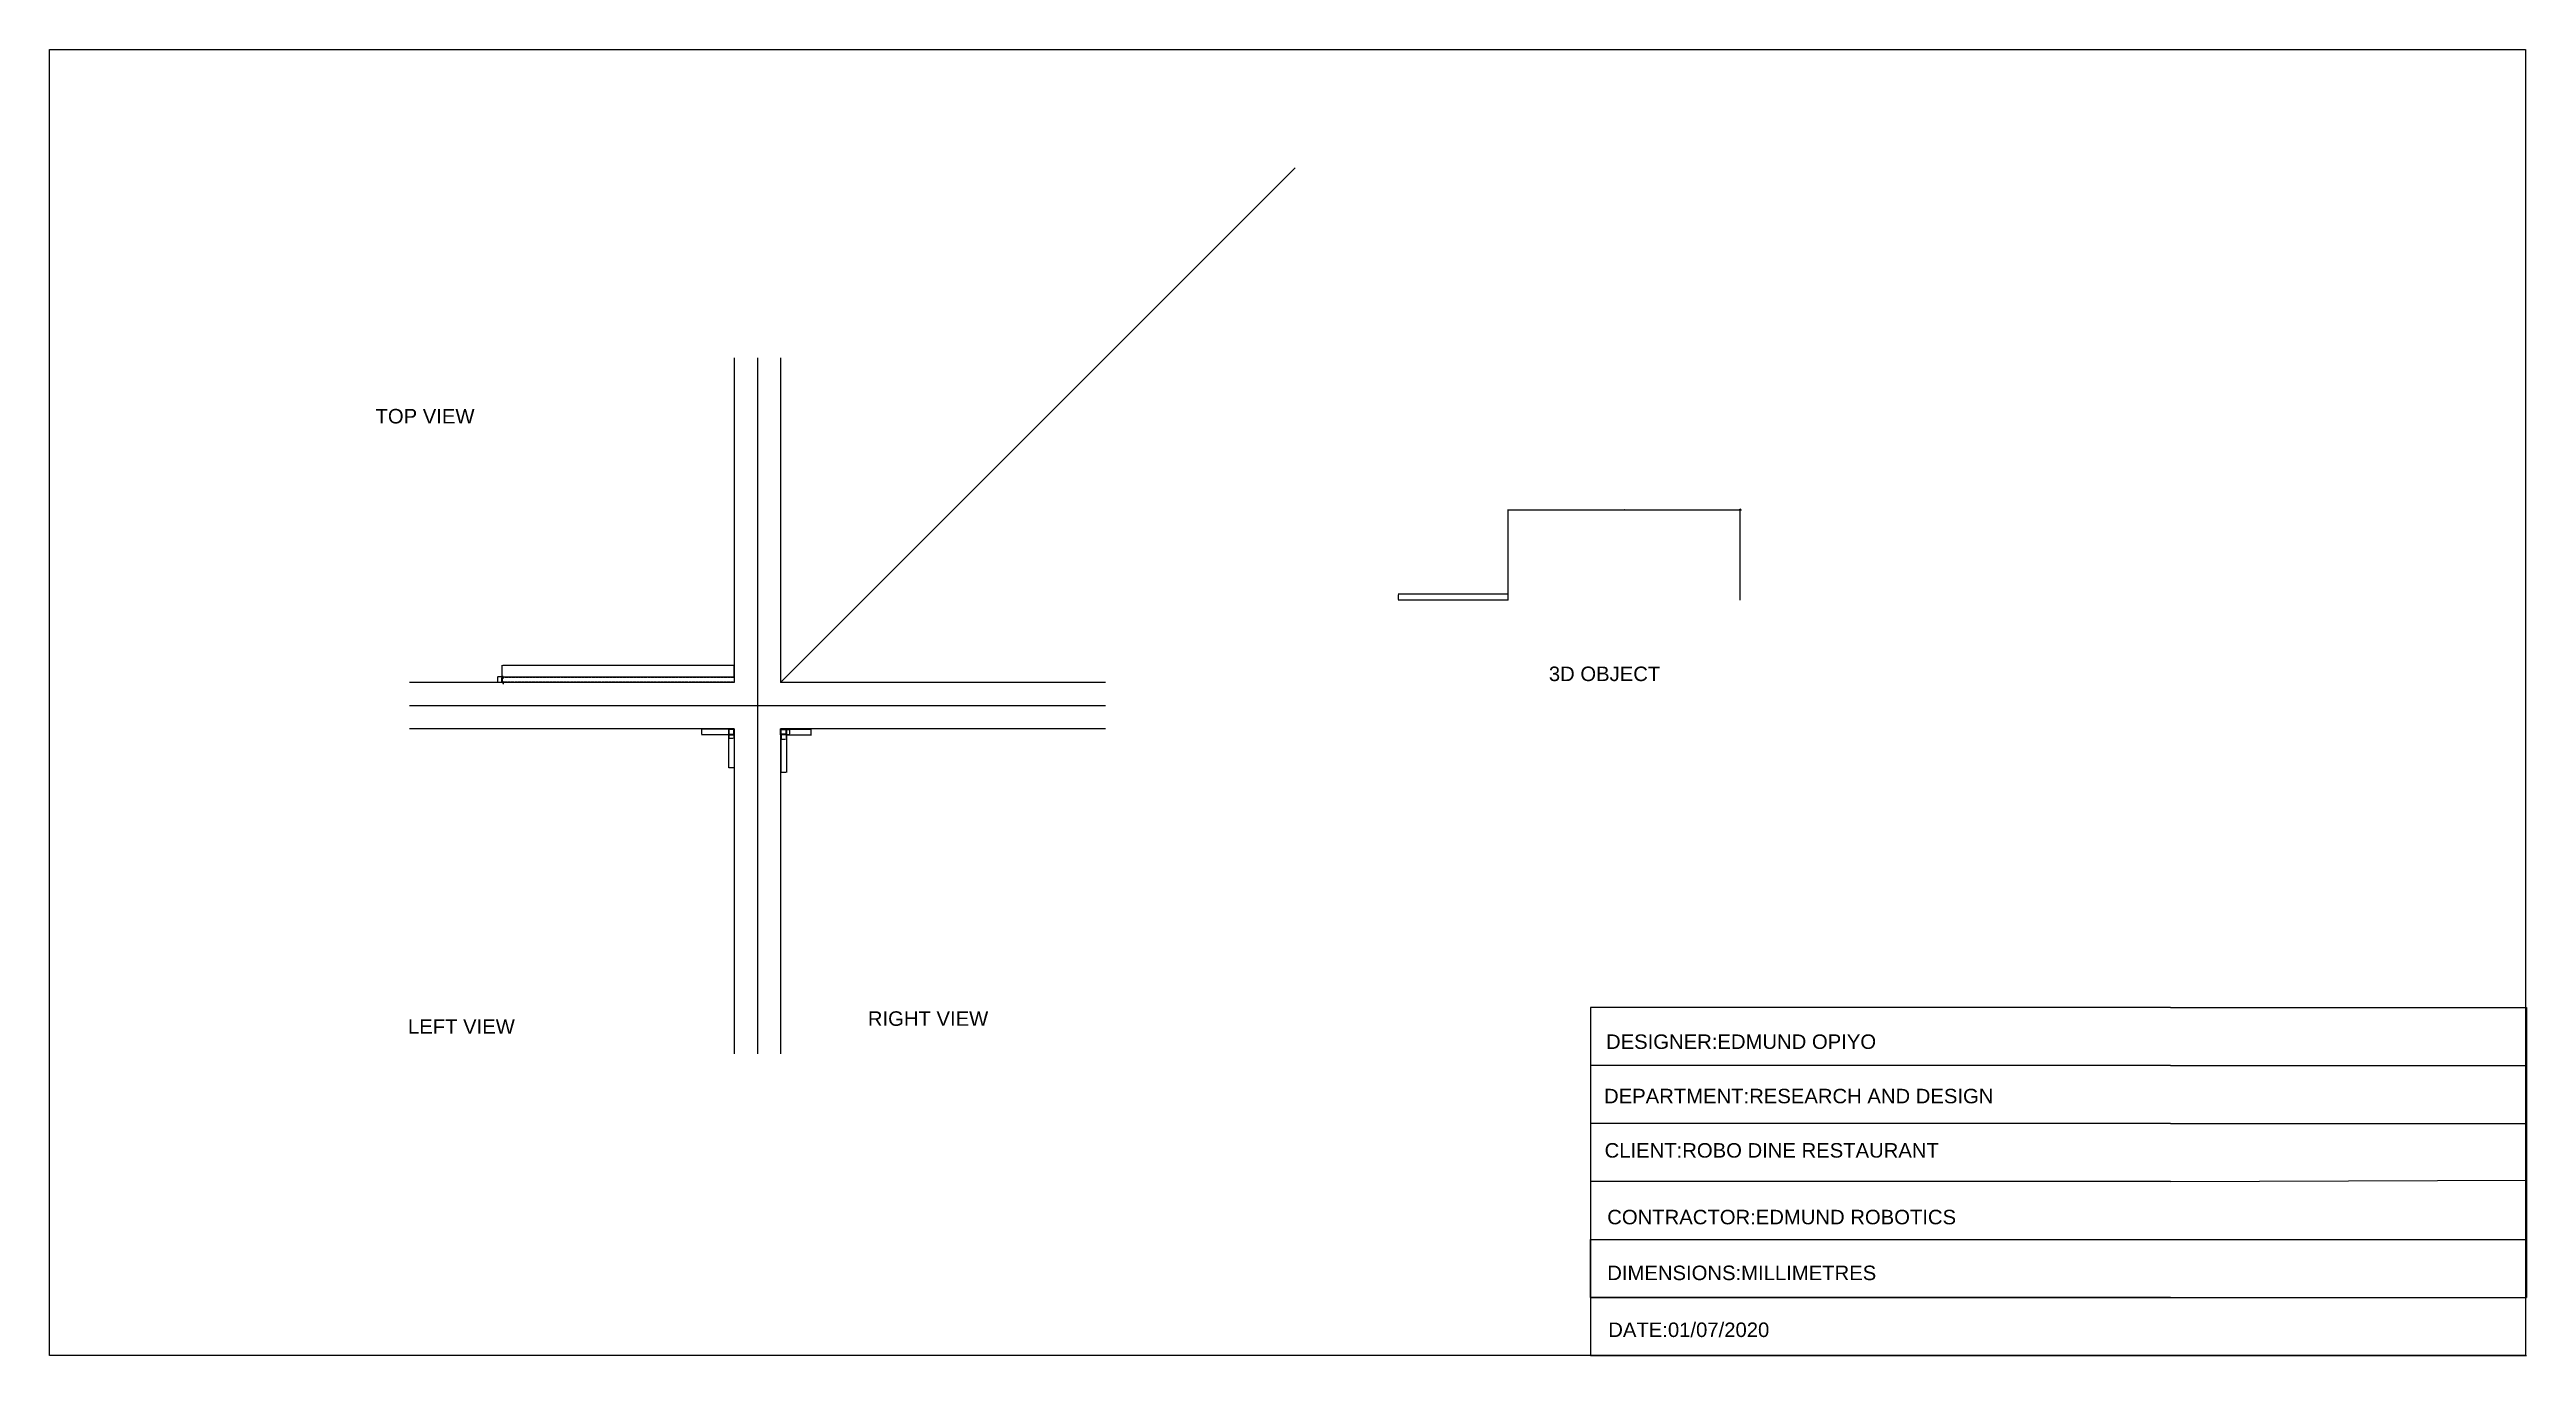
# Model space of a CAD drawing. Header units: millimetres. Extents: x -2668 to 8008, y 43 to 5672.
import ezdxf

# ---------------------------------------------------------------- set-up
doc = ezdxf.new("R2010")
doc.units = ezdxf.units.MM
doc.linetypes.add('ACAD_ISO02W100', pattern=[15, 12, -3])
doc.layers.add('dimensions', color=3, linetype='Continuous')
doc.layers.add('throughLines', color=2, linetype='ACAD_ISO02W100')
doc.layers.add('textAnnotation', color=4, linetype='Continuous', plot=False)
doc.styles.get("Standard").update_dxf_attribs({"font": 'arial.ttf'})
doc.dimstyles.new('ISO-25', dxfattribs={"dimtxt": 2, "dimasz": 2.5, "dimexe": 1.25, "dimexo": 0.625, "dimtad": 1, "dimtxsty": 'Standard', "dimcen": 2.5, "dimadec": 0, "dimazin": 0, "dimtfac": 1, "dimtmove": 0, "dimatfit": 3, "dimfxl": 1, "dimarcsym": 0})

# ---------------------------------------------------------------- blocks, each defined once
blk = doc.blocks.new('*D6')
at = {"layer": 'Defpoints', "color": 0, "transparency": 16777216}
for p in [(283, 3018), (-717, 2968), (283, 2968)]:
    blk.add_point(p, dxfattribs=at)
at = {"layer": 'dimensions', "color": 0, "lineweight": -2, "transparency": 16777216}
for p, q in [((-717, 2969), (-717, 3019)), ((-715, 3018), (280, 3018)), ((283, 2969), (283, 3019))]:
    blk.add_line(p, q, dxfattribs=at)
at = {"layer": 'dimensions', "color": 0, "transparency": 16777216}
for points in [[(-715, 3018), (-715, 3017), (-717, 3018)], [(280, 3018), (280, 3017), (283, 3018)]]:
    blk.add_solid(points, dxfattribs=at)
at = {"layer": 'dimensions', "color": 0, "transparency": 16777216, "insert": (-217, 3019), "char_height": 2, "attachment_point": 5}
blk.add_mtext('1000', dxfattribs=at)
blk = doc.blocks.new('*D7')
at = {"layer": 'Defpoints', "color": 0, "transparency": 16777216}
for p in [(-737, 2943), (-717, 2968), (-717, 2943)]:
    blk.add_point(p, dxfattribs=at)
at = {"layer": 'dimensions', "color": 0, "lineweight": -2, "transparency": 16777216}
for p, q in [((-718, 2968), (-738, 2968)), ((-718, 2943), (-738, 2943)), ((-737, 2966), (-737, 2946))]:
    blk.add_line(p, q, dxfattribs=at)
at = {"layer": 'dimensions', "color": 0, "transparency": 16777216}
for points in [[(-737, 2966), (-736, 2966), (-737, 2968)], [(-737, 2946), (-736, 2946), (-737, 2943)]]:
    blk.add_solid(points, dxfattribs=at)
at = {"layer": 'dimensions', "color": 0, "transparency": 16777216, "insert": (-738, 2956), "char_height": 2, "attachment_point": 5, "rotation": 90}
blk.add_mtext('25', dxfattribs=at)
blk = doc.blocks.new('*D8')
at = {"layer": 'Defpoints', "color": 0, "transparency": 16777216}
for p in [(143, 2743), (258, 2743), (258, 2718)]:
    blk.add_point(p, dxfattribs=at)
at = {"layer": 'dimensions', "color": 0, "lineweight": -2, "transparency": 16777216}
for p, q in [((257, 2743), (142, 2743)), ((257, 2718), (142, 2718)), ((143, 2721), (143, 2741))]:
    blk.add_line(p, q, dxfattribs=at)
at = {"layer": 'dimensions', "color": 0, "transparency": 16777216}
for points in [[(143, 2741), (144, 2741), (143, 2743)], [(143, 2721), (144, 2721), (143, 2718)]]:
    blk.add_solid(points, dxfattribs=at)
at = {"layer": 'dimensions', "color": 0, "transparency": 16777216, "insert": (142, 2731), "char_height": 2, "attachment_point": 5, "rotation": 90}
blk.add_mtext('25', dxfattribs=at)
blk = doc.blocks.new('*D9')
at = {"layer": 'Defpoints', "color": 0, "transparency": 16777216}
for p in [(258, 2718), (283, 2718), (283, 2577)]:
    blk.add_point(p, dxfattribs=at)
at = {"layer": 'dimensions', "color": 0, "lineweight": -2, "transparency": 16777216}
for p, q in [((258, 2718), (258, 2576)), ((283, 2718), (283, 2576)), ((260, 2577), (280, 2577))]:
    blk.add_line(p, q, dxfattribs=at)
at = {"layer": 'dimensions', "color": 0, "transparency": 16777216}
for points in [[(260, 2578), (260, 2577), (258, 2577)], [(280, 2578), (280, 2577), (283, 2577)]]:
    blk.add_solid(points, dxfattribs=at)
at = {"layer": 'dimensions', "color": 0, "transparency": 16777216, "insert": (270, 2579), "char_height": 2, "attachment_point": 5}
blk.add_mtext('25', dxfattribs=at)
blk = doc.blocks.new('*D10')
at = {"layer": 'Defpoints', "color": 0, "transparency": 16777216}
for p in [(483, 2718), (508, 2718), (508, 2557)]:
    blk.add_point(p, dxfattribs=at)
at = {"layer": 'dimensions', "color": 0, "lineweight": -2, "transparency": 16777216}
for p, q in [((483, 2718), (483, 2556)), ((508, 2718), (508, 2556)), ((485, 2557), (505, 2557))]:
    blk.add_line(p, q, dxfattribs=at)
at = {"layer": 'dimensions', "color": 0, "transparency": 16777216}
for points in [[(485, 2558), (485, 2557), (483, 2557)], [(505, 2558), (505, 2557), (508, 2557)]]:
    blk.add_solid(points, dxfattribs=at)
at = {"layer": 'dimensions', "color": 0, "transparency": 16777216, "insert": (495, 2559), "char_height": 2, "attachment_point": 5}
blk.add_mtext('25', dxfattribs=at)
blk = doc.blocks.new('*D11')
at = {"layer": 'Defpoints', "color": 0, "transparency": 16777216}
for p in [(508, 2743), (508, 2718), (615, 2743)]:
    blk.add_point(p, dxfattribs=at)
at = {"layer": 'dimensions', "color": 0, "lineweight": -2, "transparency": 16777216}
for p, q in [((508, 2743), (616, 2743)), ((508, 2718), (616, 2718)), ((615, 2721), (615, 2741))]:
    blk.add_line(p, q, dxfattribs=at)
at = {"layer": 'dimensions', "color": 0, "transparency": 16777216}
for points in [[(614, 2741), (615, 2741), (615, 2743)], [(614, 2721), (615, 2721), (615, 2718)]]:
    blk.add_solid(points, dxfattribs=at)
at = {"layer": 'dimensions', "color": 0, "transparency": 16777216, "insert": (613, 2731), "char_height": 2, "attachment_point": 5, "rotation": 90}
blk.add_mtext('25', dxfattribs=at)
blk = doc.blocks.new('*D13')
at = {"layer": 'Defpoints', "color": 0, "transparency": 16777216}
for p in [(260, 2720), (281, 2720), (281, 2704)]:
    blk.add_point(p, dxfattribs=at)
at = {"layer": 'dimensions', "color": 0, "lineweight": -2, "transparency": 16777216}
for p, q in [((260, 2720), (260, 2703)), ((262, 2704), (278, 2704)), ((281, 2720), (281, 2703))]:
    blk.add_line(p, q, dxfattribs=at)
at = {"layer": 'dimensions', "color": 0, "transparency": 16777216}
for points in [[(262, 2705), (262, 2704), (260, 2704)], [(278, 2705), (278, 2704), (281, 2704)]]:
    blk.add_solid(points, dxfattribs=at)
at = {"layer": 'dimensions', "color": 0, "transparency": 16777216, "insert": (270, 2706), "char_height": 2, "attachment_point": 5}
blk.add_mtext('21', dxfattribs=at)
blk = doc.blocks.new('*D14')
at = {"layer": 'Defpoints', "color": 0, "transparency": 16777216}
for p in [(485, 2720), (506, 2720), (506, 2699)]:
    blk.add_point(p, dxfattribs=at)
at = {"layer": 'dimensions', "color": 0, "lineweight": -2, "transparency": 16777216}
for p, q in [((485, 2720), (485, 2698)), ((487, 2699), (503, 2699)), ((506, 2720), (506, 2698))]:
    blk.add_line(p, q, dxfattribs=at)
at = {"layer": 'dimensions', "color": 0, "transparency": 16777216}
for points in [[(487, 2700), (487, 2699), (485, 2699)], [(503, 2700), (503, 2699), (506, 2699)]]:
    blk.add_solid(points, dxfattribs=at)
at = {"layer": 'dimensions', "color": 0, "transparency": 16777216, "insert": (495, 2701), "char_height": 2, "attachment_point": 5}
blk.add_mtext('21', dxfattribs=at)
blk = doc.blocks.new('*D15')
at = {"layer": 'Defpoints', "color": 0, "transparency": 16777216}
for p in [(506, 2741), (506, 2720), (522, 2741)]:
    blk.add_point(p, dxfattribs=at)
at = {"layer": 'dimensions', "color": 0, "lineweight": -2, "transparency": 16777216}
for p, q in [((506, 2741), (523, 2741)), ((506, 2720), (523, 2720)), ((522, 2723), (522, 2739))]:
    blk.add_line(p, q, dxfattribs=at)
at = {"layer": 'dimensions', "color": 0, "transparency": 16777216}
for points in [[(521, 2739), (522, 2739), (522, 2741)], [(521, 2723), (522, 2723), (522, 2720)]]:
    blk.add_solid(points, dxfattribs=at)
at = {"layer": 'dimensions', "color": 0, "transparency": 16777216, "insert": (520, 2731), "char_height": 2, "attachment_point": 5, "rotation": 90}
blk.add_mtext('21', dxfattribs=at)
blk = doc.blocks.new('*D16')
at = {"layer": 'Defpoints', "color": 0, "transparency": 16777216}
for p in [(-717, 2945), (-717, 2943), (-713, 2943)]:
    blk.add_point(p, dxfattribs=at)
at = {"layer": 'dimensions', "color": 0, "lineweight": -2, "transparency": 16777216}
for p, q in [((-717, 2945), (-712, 2945)), ((-717, 2943), (-712, 2943)), ((-713, 2948), (-713, 2950)), ((-713, 2945), (-713, 2943)), ((-713, 2941), (-713, 2936))]:
    blk.add_line(p, q, dxfattribs=at)
at = {"layer": 'dimensions', "color": 0, "transparency": 16777216}
for points in [[(-713, 2948), (-713, 2948), (-713, 2945)], [(-713, 2941), (-713, 2941), (-713, 2943)]]:
    blk.add_solid(points, dxfattribs=at)
at = {"layer": 'dimensions', "color": 0, "transparency": 16777216, "insert": (-715, 2937), "char_height": 2, "attachment_point": 5, "rotation": 90}
blk.add_mtext('2', dxfattribs=at)
blk = doc.blocks.new('*D17')
at = {"layer": 'Defpoints', "color": 0, "transparency": 16777216}
for p in [(-717, 2968), (-717, 2966), (-715, 2966)]:
    blk.add_point(p, dxfattribs=at)
at = {"layer": 'dimensions', "color": 0, "lineweight": -2, "transparency": 16777216}
for p, q in [((-717, 2968), (-713, 2968)), ((-717, 2966), (-713, 2966)), ((-715, 2971), (-715, 2973)), ((-715, 2968), (-715, 2966)), ((-715, 2964), (-715, 2959))]:
    blk.add_line(p, q, dxfattribs=at)
at = {"layer": 'dimensions', "color": 0, "transparency": 16777216}
for points in [[(-715, 2971), (-714, 2971), (-715, 2968)], [(-715, 2964), (-714, 2964), (-715, 2966)]]:
    blk.add_solid(points, dxfattribs=at)
at = {"layer": 'dimensions', "color": 0, "transparency": 16777216, "insert": (-716, 2960), "char_height": 2, "attachment_point": 5, "rotation": 90}
blk.add_mtext('2', dxfattribs=at)
blk = doc.blocks.new('*D18')
at = {"layer": 'Defpoints', "color": 0, "transparency": 16777216}
for p in [(-719, 2966), (-717, 2966), (-717, 2945)]:
    blk.add_point(p, dxfattribs=at)
at = {"layer": 'dimensions', "color": 0, "lineweight": -2, "transparency": 16777216}
for p, q in [((-718, 2966), (-720, 2966)), ((-718, 2945), (-720, 2945)), ((-719, 2948), (-719, 2964))]:
    blk.add_line(p, q, dxfattribs=at)
at = {"layer": 'dimensions', "color": 0, "transparency": 16777216}
for points in [[(-719, 2964), (-719, 2964), (-719, 2966)], [(-719, 2948), (-719, 2948), (-719, 2945)]]:
    blk.add_solid(points, dxfattribs=at)
at = {"layer": 'dimensions', "color": 0, "transparency": 16777216, "insert": (-721, 2956), "char_height": 2, "attachment_point": 5, "rotation": 90}
blk.add_mtext('21', dxfattribs=at)
blk = doc.blocks.new('*D22')
at = {"layer": 'Defpoints', "color": 0, "transparency": 16777216}
for p in [(3619, 3324, 487), (3145, 3299), (3619, 3299, 487)]:
    blk.add_point(p, dxfattribs=at)
at = {"layer": 'dimensions', "color": 0, "lineweight": -2, "transparency": 16777216}
for p, q in [((3619, 3324), (3144, 3324)), ((3145, 3321), (3145, 3301)), ((3619, 3299), (3144, 3299))]:
    blk.add_line(p, q, dxfattribs=at)
at = {"layer": 'dimensions', "color": 0, "transparency": 16777216}
for points in [[(3145, 3321), (3146, 3321), (3145, 3324)], [(3145, 3301), (3146, 3301), (3145, 3299)]]:
    blk.add_solid(points, dxfattribs=at)
at = {"layer": 'dimensions', "color": 0, "transparency": 16777216, "insert": (3144, 3311), "char_height": 2, "attachment_point": 5, "rotation": 90}
blk.add_mtext('25', dxfattribs=at)
blk = doc.blocks.new('*D23')
at = {"layer": 'Defpoints', "color": 0, "transparency": 16777216}
for p in [(4619, 3688), (3619, 3298, 488), (4619, 3298, 487)]:
    blk.add_point(p, dxfattribs=at)
at = {"layer": 'dimensions', "color": 0, "lineweight": -2, "transparency": 16777216}
for p, q in [((3619, 3299), (3619, 3690)), ((3621, 3688), (4616, 3688)), ((4619, 3299), (4619, 3690))]:
    blk.add_line(p, q, dxfattribs=at)
at = {"layer": 'dimensions', "color": 0, "transparency": 16777216}
for points in [[(3621, 3689), (3621, 3688), (3619, 3688)], [(4616, 3689), (4616, 3688), (4619, 3688)]]:
    blk.add_solid(points, dxfattribs=at)
at = {"layer": 'dimensions', "color": 0, "transparency": 16777216, "insert": (4119, 3690), "char_height": 2, "attachment_point": 5}
blk.add_mtext('1000', dxfattribs=at)
blk = doc.blocks.new('*D24')
at = {"layer": 'Defpoints', "color": 0, "transparency": 16777216}
for p in [(4619, 3688), (4619, 3299, 488), (4619, 3298, 975)]:
    blk.add_point(p, dxfattribs=at)
at = {"layer": 'dimensions', "color": 0, "lineweight": -2, "transparency": 16777216}
for p, q in [((4616, 3688), (4614, 3688)), ((4619, 3688), (4620, 3692)), ((4619, 3299), (4619, 3690)), ((4619, 3299), (4619, 3690)), ((4620, 3692), (4622, 3692)), ((4621, 3688), (4624, 3688))]:
    blk.add_line(p, q, dxfattribs=at)
at = {"layer": 'dimensions', "color": 0, "transparency": 16777216}
for points in [[(4616, 3689), (4616, 3688), (4619, 3688)], [(4621, 3689), (4621, 3688), (4619, 3688)]]:
    blk.add_solid(points, dxfattribs=at)
at = {"layer": 'dimensions', "color": 0, "transparency": 16777216, "insert": (4621, 3693), "char_height": 2, "attachment_point": 5}
blk.add_mtext('0', dxfattribs=at)
blk = doc.blocks.new('*D25')
at = {"layer": 'Defpoints', "color": 0, "transparency": 16777216}
for p in [(4619, 3688), (4619, 3299, 488), (4619, 3299, 512)]:
    blk.add_point(p, dxfattribs=at)
at = {"layer": 'dimensions', "color": 0, "lineweight": -2, "transparency": 16777216}
for p, q in [((4616, 3688), (4614, 3688)), ((4619, 3688), (4620, 3692)), ((4619, 3299), (4619, 3690)), ((4619, 3299), (4619, 3690)), ((4620, 3692), (4622, 3692)), ((4621, 3688), (4624, 3688))]:
    blk.add_line(p, q, dxfattribs=at)
at = {"layer": 'dimensions', "color": 0, "transparency": 16777216}
for points in [[(4616, 3689), (4616, 3688), (4619, 3688)], [(4621, 3689), (4621, 3688), (4619, 3688)]]:
    blk.add_solid(points, dxfattribs=at)
at = {"layer": 'dimensions', "color": 0, "transparency": 16777216, "insert": (4621, 3693), "char_height": 2, "attachment_point": 5}
blk.add_mtext('0', dxfattribs=at)

msp = doc.modelspace()

# ---------------------------------------------------------------- linework, layer by layer
for p, q in [((482.629, 2943.339), (2700.761, 5161.471)), ((282.629, 4343.339), (282.629, 2943.339)), ((382.629, 4343.339), (382.629, 1343.339)), ((482.629, 4343.339), (482.629, 2943.339)), ((282.629, 2943.339), (-1117.371, 2943.339)), ((-717.371, 2968.339), (282.629, 2968.339)), ((-717.371, 2968.339), (-717.371, 2967.339)), ((-717.371, 2968.339), (-717.371, 2943.339)), ((-717.371, 2968.339), (-717.371, 2966.339)), ((-717.371, 2966.339), (-709.211, 2966.339)), ((-717.371, 2945.886), (-717.371, 2944.339)), ((-717.371, 2943.339), (-717.371, 2945.339)), ((-717.371, 2943.339), (-717.371, 2944.339)), ((1882.629, 2943.339), (482.629, 2943.339)), ((1882.629, 2843.339), (-1117.371, 2843.339)), ((282.629, 2743.339), (-1117.371, 2743.339)), ((282.629, 2743.339), (282.629, 1343.339)), ((1882.629, 2743.339), (482.629, 2743.339)), ((482.629, 2743.339), (482.629, 1343.339)), ((6473.277, 1542.971), (3973.277, 1542.971)), ((3973.277, 1542.971), (3973.277, 1292.972)), ((6473.277, 1542.971), (8007.611, 1542.971)), ((8007.611, 1542.971), (8007.611, 292.971)), ((6473.277, 1292.971), (3973.277, 1292.971)), ((3973.277, 1292.971), (3973.277, 1042.972)), ((6473.277, 1292.971), (8007.611, 1292.971)), ((3973.277, 1042.971), (3973.277, 792.972)), ((6473.277, 1042.971), (3973.277, 1042.971)), ((3973.277, 1042.971), (3973.277, 792.972)), ((6473.277, 1042.971), (8007.611, 1042.971)), ((6473.277, 792.971), (3973.277, 792.971)), ((3973.277, 792.971), (3973.277, 542.972)), ((6473.277, 792.971), (8007.611, 798.931)), ((3973.277, 292.971), (3973.277, 542.972)), ((3973.277, 542.972), (8007.611, 542.972)), ((3973.277, 542.972), (3973.277, 292.971)), ((6473.277, 292.971), (3973.277, 292.971)), ((3973.277, 292.971), (8007.611, 292.971)), ((3973.277, 292.971), (3973.277, 42.969)), ((6473.277, 292.971), (8007.611, 292.971)), ((8003.357, 292.971), (8003.357, 42.969)), ((3973.277, 42.969), (8007.611, 42.969))]:
    msp.add_line(p, q)
for points in [[(8003.357, 42.969), (-2668.4, 42.969), (-2668.4, 5671.925), (8003.357, 5671.925)], [(282.629, 2743.339), (257.629, 2743.339), (257.629, 2718.339), (282.629, 2718.339)], [(280.629, 2741.339), (259.629, 2741.339), (259.629, 2720.339), (280.629, 2720.339)], [(482.629, 2743.339), (507.629, 2743.339), (507.629, 2718.339), (482.629, 2718.339)], [(484.629, 2741.339), (505.629, 2741.339), (505.629, 2720.339), (484.629, 2720.339)]]:
    msp.add_lwpolyline(points, close=True)
at = {"layer": 'throughLines'}
for p, q in [((278.412, 2945.339, 2), (-721.588, 2945.339, 2)), ((-720.247, 2966.339), (279.753, 2966.339))]:
    msp.add_line(p, q, dxfattribs=at)

# ---------------------------------------------------------------- texts
at = {"layer": 'textAnnotation'}
for s, p in [('3D OBJECT', (3793.886, 2949.784)), ('DESIGNER:EDMUND OPIYO', (4040.268, 1364.196)), ('DEPARTMENT:RESEARCH AND DESIGN', (4031.759, 1129.875)), ('CLIENT:ROBO DINE RESTAURANT', (4034.274, 895.69)), ('CONTRACTOR:EDMUND ROBOTICS', (4045.627, 608.294)), ('DIMENSIONS:MILLIMETRES', (4045.627, 367.741)), ('DATE:01/07/2020', (4050.041, 122.472))]:
    msp.add_text(s, height=62.5, dxfattribs=at).set_placement(p)
at = {"layer": 'textAnnotation', "char_height": 62.5, "attachment_point": 1}
for s, insert in [('TOP VIEW', (-1263.394, 4122.773)), ('RIGHT VIEW', (858.688, 1526.32)), ('LEFT VIEW', (-1123.637, 1492.222))]:
    msp.add_mtext_dynamic_manual_height_columns(s, width=2091.19169, gutter_width=12.5, heights=[910.774], dxfattribs=dict(at, insert=insert))

# ---------------------------------------------------------------- dimensions: what is measured, and where the dimension line sits
at = {"layer": 'dimensions'}
for base, p1, p2, angle, picture, middle in [((4618.803, 3688.425, 487.5), (3618.803, 3298.214, 975), (4618.803, 3298.214, 975), 180, '*D23', (4118.803, 3690.071, 487.5)), ((3145.415, 3298.839, 487.5), (3619.428, 3323.839, 975), (3619.428, 3298.839, 975), 270, '*D22', (3143.769, 3311.339, 487.5)), ((-736.662, 2943.339), (-717.371, 2968.339), (-717.371, 2943.339), 90, '*D7', (-738.308, 2955.839)), ((-718.92, 2966.339), (-717.371, 2945.339), (-717.371, 2966.339), 90, '*D18', (-720.549, 2955.839)), ((-714.646, 2966.339), (-717.371, 2968.339), (-717.371, 2966.339), 90, '*D17', (-716.275, 2960.051)), ((-712.969, 2943.339), (-717.371, 2945.339), (-717.371, 2943.339), 90, '*D16', (-714.598, 2937.051)), ((143.382, 2743.339), (257.629, 2718.339), (257.629, 2743.339), 90, '*D8', (141.735, 2730.839)), ((521.743, 2741.339), (505.629, 2720.339), (505.629, 2741.339), 90, '*D15', (520.114, 2730.839)), ((614.516, 2743.339), (507.629, 2718.339), (507.629, 2743.339), 90, '*D11', (612.87, 2730.839))]:
    dim = msp.add_linear_dim(base=base, p1=p1, p2=p2, angle=angle, dimstyle='ISO-25', dxfattribs=at)
    dim.commit()
    dim.dimension.update_dxf_attribs({"geometry": picture, "text_midpoint": middle})
for p1, p2, picture in [((4618.803050605, 3298.214358248, 975), (4618.803050605, 3298.839358248, 487.5), '*D24'), ((4618.803050605, 3298.839358248, 487.5), (4618.803050605, 3298.839358248, 512.5), '*D25')]:
    dim = msp.add_linear_dim(base=(4618.803050605, 3688.424883635), p1=p1, p2=p2, angle=180, dimstyle='ISO-25', override={"dimtmove": 1}, dxfattribs=at)
    dim.commit()
    dim.dimension.update_dxf_attribs({"geometry": picture, "text_midpoint": (4620.390644398, 3693.279675586)})
for base, p1, p2, picture, middle in [((282.629, 3017.776), (-717.371, 2968.339), (282.629, 2968.339), '*D6', (-217.371, 3019.422)), ((282.629, 2577.215), (257.629, 2718.339), (282.629, 2718.339), '*D9', (270.129, 2578.861)), ((280.629, 2704.347), (259.629, 2720.339), (280.629, 2720.339), '*D13', (270.129, 2705.976)), ((507.629, 2557.37), (482.629, 2718.339), (507.629, 2718.339), '*D10', (495.129, 2559.017)), ((505.629, 2699.131), (484.629, 2720.339), (505.629, 2720.339), '*D14', (495.129, 2700.76))]:
    dim = msp.add_linear_dim(base=base, p1=p1, p2=p2, dimstyle='ISO-25', dxfattribs=at)
    dim.commit()
    dim.dimension.update_dxf_attribs({"geometry": picture, "text_midpoint": middle})

doc.saveas('drawing.dxf')
